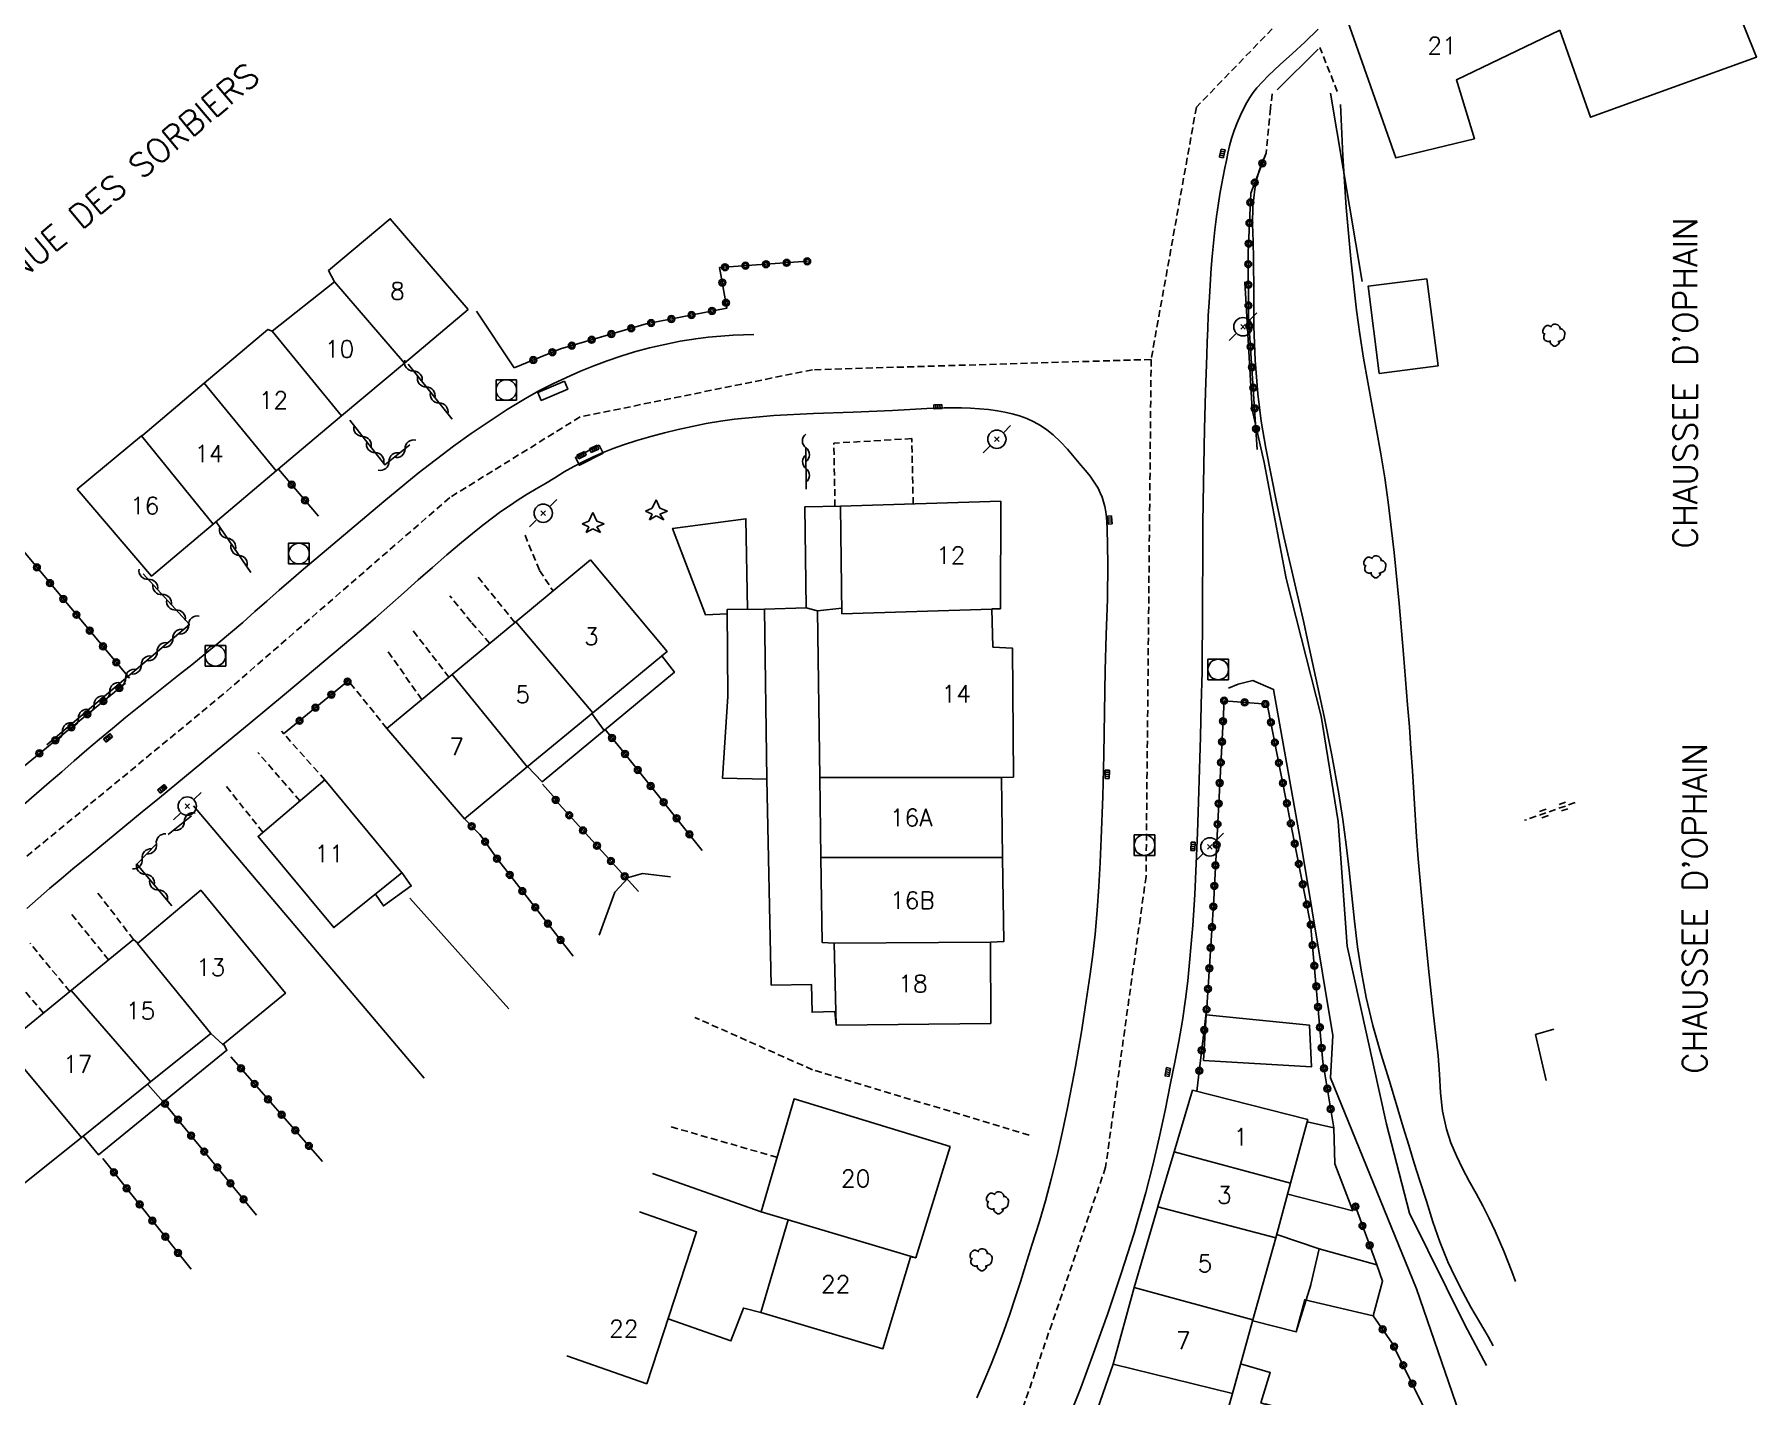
# Model space of a CAD drawing. Header units: millimetres. Extents: x 149000 to 150002, y 151999 to 153000.
# Drawn here: x 149850.9 to 149976.1, y 152191.7 to 152290.7 of the extents above; entities that cross this region are included whole.
import ezdxf
from ezdxf.enums import TextEntityAlignment as Align

# ---------------------------------------------------------------- set-up
doc = ezdxf.new("R2010")
doc.units = ezdxf.units.MM
doc.linetypes.add('DASHED', pattern=[0.75, 0.5, -0.25])
doc.layers.get('0').update_dxf_attribs({"linetype": 'CONTINUOUS'})
for name, color, linetype in [('W0001', 6, 'DASHED'), ('W0008', 7, 'CONTINUOUS'), ('W0014', 7, 'CONTINUOUS'), ('W0017', 7, 'CONTINUOUS'), ('w0101', 7, 'CONTINUOUS'), ('W0104', 1, 'CONTINUOUS'), ('W0112', 1, 'DASHED'), ('W0120', 7, 'CONTINUOUS'), ('W0220', 5, 'DASHED'), ('w0300', 7, 'CONTINUOUS'), ('w0303', 7, 'CONTINUOUS'), ('W0310', 3, 'CONTINUOUS'), ('w0323', 7, 'CONTINUOUS'), ('W0401', 7, 'CONTINUOUS'), ('W0402', 7, 'CONTINUOUS'), ('W0420', 7, 'CONTINUOUS'), ('W0473', 7, 'CONTINUOUS'), ('W0510', 5, 'CONTINUOUS'), ('W0989', 7, 'CONTINUOUS'), ('W0991', 7, 'CONTINUOUS'), ('W1102', 7, 'CONTINUOUS')]:
    doc.layers.add(name, color=color, linetype=linetype)
doc.styles.get("Standard").update_dxf_attribs({"font": 'romans.shx', "width": 0.85})

# ---------------------------------------------------------------- blocks, each defined once
blk = doc.blocks.new('T420')
for p, q in [((0.75, 0.75), (-0.75, 0.75)), ((-0.75, 0.75), (-0.75, -0.75)), ((0.75, 0.75), (0.75, -0.75)), ((0.75, -0.75), (-0.75, -0.75))]:
    blk.add_line(p, q)
blk.add_ellipse((0, 0), major_axis=(-0.53, 0.53), ratio=1, start_param=3.926991, end_param=10.210176)
blk = doc.blocks.new('T401')
for p, q in [((-0.3, 0.3), (0, 0.3)), ((-0.3, -0.25), (-0.3, 0.3)), ((-0.3, 0.15), (0, 0.15)), ((-0.3, 0), (0, 0)), ((0, 0.3), (0, -0.25)), ((-0.3, -0.15), (0, -0.15)), ((-0.3, -0.25), (-0.3, -0.3)), ((-0.3, -0.3), (0, -0.3)), ((0, -0.3), (0, -0.25))]:
    blk.add_line(p, q)
blk = doc.blocks.new('T300')
for p, q in [((-0.8, 0.51), (-0.86, 0.34)), ((-0.86, 0.34), (-0.86, 0.17)), ((-0.86, 0.17), (-0.74, 0.06)), ((-0.69, 0.63), (-0.8, 0.51)), ((-0.8, -0.06), (-0.74, 0.06)), ((-0.74, 0.06), (-0.69, 0.11)), ((-0.57, 0.69), (-0.69, 0.63)), ((-0.46, 0.69), (-0.57, 0.69)), ((-0.29, 0.63), (-0.46, 0.69)), ((-0.29, 0.63), (-0.17, 0.74)), ((-0.23, 0.57), (-0.29, 0.63)), ((-0.17, 0.74), (-0.06, 0.8)), ((-0.06, 0.8), (0.06, 0.8)), ((0.06, 0.8), (0.23, 0.74)), ((0.23, 0.74), (0.34, 0.63)), ((0.34, 0.63), (0.4, 0.51)), ((0.46, 0.46), (0.34, 0.46)), ((0.4, 0.51), (0.4, 0.46)), ((0.57, 0.4), (0.46, 0.46)), ((0.57, 0.4), (0.69, 0.29)), ((0.69, 0.29), (0.74, 0.17)), ((0.74, 0.06), (0.69, -0.17)), ((0.74, 0.17), (0.74, 0.06)), ((-0.8, -0.17), (-0.8, -0.06)), ((-0.8, -0.23), (-0.8, -0.17)), ((-0.74, -0.34), (-0.8, -0.23)), ((-0.69, -0.4), (-0.74, -0.34)), ((-0.51, -0.46), (-0.69, -0.4)), ((-0.4, -0.46), (-0.51, -0.46)), ((-0.4, -0.46), (-0.34, -0.46)), ((-0.34, -0.46), (-0.34, -0.4)), ((-0.34, -0.51), (-0.34, -0.46)), ((-0.29, -0.63), (-0.34, -0.51)), ((-0.17, -0.74), (-0.29, -0.63)), ((-0.06, -0.8), (-0.17, -0.74)), ((0.06, -0.8), (-0.06, -0.8)), ((0.17, -0.74), (0.06, -0.8)), ((0.23, -0.69), (0.17, -0.74)), ((0.29, -0.46), (0.23, -0.46)), ((0.29, -0.63), (0.23, -0.69)), ((0.46, -0.4), (0.29, -0.46)), ((0.34, -0.51), (0.29, -0.63)), ((0.34, -0.51), (0.34, -0.46)), ((0.57, -0.34), (0.46, -0.4)), ((0.63, -0.29), (0.57, -0.34)), ((0.69, -0.17), (0.63, -0.29))]:
    blk.add_line(p, q)
blk = doc.blocks.new('T303')
for p, q in [((-0.77, 0), (-0.28, 0.21)), ((-0.28, -0.21), (-0.77, 0)), ((-0.28, 0.21), (0, 0.83)), ((0, 0.83), (0.28, 0.21)), ((0.28, 0.21), (0.83, 0)), ((0.83, 0), (0.28, -0.21)), ((-0.49, -0.63), (-0.28, -0.21)), ((0, -0.35), (-0.49, -0.63)), ((0.56, -0.63), (0, -0.35)), ((0.28, -0.21), (0.56, -0.63))]:
    blk.add_line(p, q)
blk = doc.blocks.new('T473')
for p, q in [((-0.166667, 0.166667), (0.166667, -0.166667)), ((-0.166667, -0.166667), (0.166667, 0.166667)), ((0.500001, 0.500001), (1.000002, 1.000002)), ((-1.000002, -1.000002), (-0.500001, -0.500001))]:
    blk.add_line(p, q)
blk.add_ellipse((0, 0), major_axis=(0.471405, 0.471405), ratio=1, start_param=5.4977871438, end_param=11.780972451)
blk = doc.blocks.new('t323o')
at = {"color": 0, "linetype": 'Continuous'}
for radius in [0.25, 0.15]:
    blk.add_circle((0, 0), radius, dxfattribs=at)
blk = doc.blocks.new('t310o')
at = {"color": 0, "linetype": 'Continuous'}
for centre, start, end in [((-0.5, 0.38), 216.8699, 323.1304), ((0.5, -0.37), 36.8699, 143.1303)]:
    blk.add_arc(centre, 0.625, start, end, dxfattribs=at)
blk = doc.blocks.new('t220o')
at = {"color": 0, "linetype": 'Continuous'}
for p, q in [((-0.25, 0.25), (0.25, 0.25)), ((-0.25, -0.25), (0.25, -0.25))]:
    blk.add_line(p, q, dxfattribs=at)

msp = doc.modelspace()

# ---------------------------------------------------------------- linework, layer by layer
at = {"layer": 'W0001'}
for points in [[(149940.89, 152291.11), (149935.37, 152285.41), (149932.08, 152267.06)], [(149932.08, 152267.06), (149907.45, 152266.31), (149890.55, 152262.88), (149881.07, 152257.01), (149864.6, 152242.71), (149843.19, 152225.04), (149830.45, 152221.84)], [(149932.08, 152267.06), (149931.71, 152229.46), (149928.77, 152208.31), (149922.3, 152189.47), (149912.15, 152171)]]:
    msp.add_lwpolyline(points, dxfattribs=at)
at = {"layer": 'W0008'}
msp.add_lwpolyline([(149903.18, 152268.87), (149901.68, 152268.83), (149900.78, 152268.76), (149899.87, 152268.68), (149898.97, 152268.57), (149897.84, 152268.38), (149896.72, 152268.16), (149895.61, 152267.9), (149894.51, 152267.61), (149893.51, 152267.3), (149892.52, 152266.97), (149891.55, 152266.6), (149890.58, 152266.21), (149889.56, 152265.76), (149888.56, 152265.28), (149887.56, 152264.77), (149886.59, 152264.23), (149885.24, 152263.42), (149883.93, 152262.56), (149882.63, 152261.67), (149881.36, 152260.75), (149878.79, 152258.78), (149876.28, 152256.73), (149873.8, 152254.65), (149871.33, 152252.56), (149870.43, 152251.8), (149869.54, 152251.04), (149868.66, 152250.27), (149867.78, 152249.49), (149866.9, 152248.72), (149866.02, 152247.94), (149865.13, 152247.18), (149864.24, 152246.42), (149863.28, 152245.64), (149862.32, 152244.86), (149861.36, 152244.09), (149860.39, 152243.32), (149859.42, 152242.55), (149858.46, 152241.79), (149857.5, 152241.01), (149856.54, 152240.23), (149855.61, 152239.45), (149854.69, 152238.66), (149853.77, 152237.87), (149852.86, 152237.07), (149851.94, 152236.28), (149851.02, 152235.49), (149850.1, 152234.7)], dxfattribs=at)
at = {"layer": 'W0014'}
for points in [[(149925.97, 152189.76), (149926.96, 152192.26), (149927.9, 152194.78), (149928.92, 152197.68), (149929.91, 152200.59), (149930.84, 152203.52), (149931.7, 152206.48), (149932.21, 152208.45), (149932.67, 152210.44), (149933.1, 152212.43), (149933.5, 152214.42), (149933.8, 152215.94), (149934.09, 152217.46), (149934.35, 152218.99), (149934.57, 152220.52), (149934.74, 152221.86), (149934.88, 152223.2), (149935, 152224.55), (149935.11, 152225.89), (149935.25, 152228.14), (149935.36, 152230.39), (149935.45, 152232.64), (149935.53, 152234.89), (149935.61, 152237.25), (149935.68, 152239.61), (149935.73, 152241.97), (149935.78, 152244.33), (149935.8, 152245.88), (149935.81, 152247.42), (149935.82, 152248.96), (149935.82, 152250.5), (149935.83, 152252.04), (149935.83, 152253.58), (149935.84, 152255.12), (149935.86, 152256.66), (149935.91, 152259.34), (149935.97, 152262.02), (149936.04, 152264.7), (149936.12, 152267.38), (149936.16, 152268.34), (149936.2, 152269.29), (149936.24, 152270.25), (149936.29, 152271.21), (149936.34, 152272.04), (149936.39, 152272.88), (149936.44, 152273.71), (149936.51, 152274.55), (149936.61, 152275.52), (149936.71, 152276.5), (149936.83, 152277.47), (149936.97, 152278.44), (149937.07, 152279.09), (149937.19, 152279.73), (149937.32, 152280.36), (149937.45, 152281), (149937.55, 152281.54), (149937.65, 152282.07), (149937.77, 152282.6), (149937.92, 152283.13), (149938.11, 152283.71), (149938.33, 152284.28), (149938.57, 152284.84), (149938.84, 152285.39), (149939.04, 152285.76), (149939.27, 152286.12), (149939.51, 152286.47), (149939.77, 152286.81), (149940.59, 152287.7), (149941.47, 152288.52), (149942.37, 152289.32), (149943.25, 152290.13), (149944.23, 152291.08)], [(149850.31, 152227.13), (149851.14, 152227.85), (149851.98, 152228.57), (149852.81, 152229.29), (149853.66, 152230), (149854.92, 152231.04), (149856.18, 152232.08), (149857.44, 152233.12), (149858.7, 152234.15), (149859.97, 152235.18), (149861.23, 152236.22), (149862.49, 152237.26), (149863.75, 152238.3), (149866.48, 152240.55), (149869.21, 152242.81), (149871.93, 152245.08), (149874.64, 152247.36), (149875.68, 152248.27), (149876.72, 152249.18), (149877.76, 152250.1), (149878.79, 152251.02), (149879.83, 152251.94), (149880.87, 152252.85), (149881.93, 152253.74), (149883, 152254.62), (149883.59, 152255.09), (149884.19, 152255.54), (149884.8, 152255.99), (149885.42, 152256.42), (149886.06, 152256.85), (149886.71, 152257.26), (149887.37, 152257.66), (149888.03, 152258.05), (149888.71, 152258.46), (149889.4, 152258.88), (149890.09, 152259.27), (149890.79, 152259.64), (149891.51, 152259.98), (149892.23, 152260.29), (149892.97, 152260.58), (149893.71, 152260.85), (149894.69, 152261.17), (149895.69, 152261.46), (149896.69, 152261.72), (149897.69, 152261.96), (149898.71, 152262.19), (149899.73, 152262.4), (149900.76, 152262.57), (149901.79, 152262.72), (149904.65, 152262.98), (149907.53, 152263.14), (149910.41, 152263.23), (149913.28, 152263.35), (149914.53, 152263.42), (149915.78, 152263.49), (149917.04, 152263.54), (149918.29, 152263.54), (149918.95, 152263.52), (149919.6, 152263.48), (149920.25, 152263.41), (149920.9, 152263.32), (149921.44, 152263.22), (149921.98, 152263.11), (149922.51, 152262.96), (149923.03, 152262.77), (149923.54, 152262.53), (149924.03, 152262.25), (149924.5, 152261.93), (149924.95, 152261.59), (149925.5, 152261.08), (149926.01, 152260.53), (149926.49, 152259.96), (149926.96, 152259.38), (149927.3, 152258.98), (149927.64, 152258.57), (149927.95, 152258.14), (149928.23, 152257.69), (149928.38, 152257.37), (149928.51, 152257.04), (149928.62, 152256.7), (149928.71, 152256.36), (149928.79, 152255.97), (149928.83, 152255.58), (149928.86, 152255.19), (149928.89, 152254.8), (149928.94, 152252.21), (149928.9, 152249.62), (149928.81, 152247.03), (149928.73, 152244.45), (149928.68, 152241.39), (149928.63, 152238.33), (149928.56, 152235.27), (149928.45, 152232.21), (149928.37, 152230.47), (149928.27, 152228.73), (149928.15, 152226.99), (149928, 152225.25), (149927.84, 152223.79), (149927.65, 152222.34), (149927.44, 152220.89), (149927.22, 152219.43), (149927.02, 152218.16), (149926.81, 152216.9), (149926.59, 152215.63), (149926.35, 152214.37), (149926, 152212.63), (149925.64, 152210.9), (149925.25, 152209.17), (149924.82, 152207.45), (149924.39, 152205.87), (149923.93, 152204.29), (149923.44, 152202.72), (149922.95, 152201.15), (149922.58, 152199.97), (149922.2, 152198.8), (149921.81, 152197.62), (149921.4, 152196.46), (149920.93, 152195.22), (149920.44, 152193.98), (149919.94, 152192.76), (149919.41, 152191.54)]]:
    msp.add_lwpolyline(points, dxfattribs=at)
at = {"layer": 'W0017'}
for points in [[(149956.46, 152193.89), (149954.89, 152196.84), (149950.86, 152204.97), (149949.19, 152211.43), (149946.33, 152224.39), (149945.68, 152233.46), (149944.45, 152241.11), (149941.89, 152251.13), (149940.31, 152259.57), (149939.44, 152263.41), (149938.9, 152272.7)], [(149954.9, 152189.37), (149954.51, 152190.36), (149951.39, 152199.47), (149945.13, 152214.82), (149945.3, 152217.89), (149943.03, 152231.49), (149940.98, 152243.06), (149939.48, 152243.7), (149938.41, 152243.44), (149937.7, 152243.15)]]:
    msp.add_lwpolyline(points, dxfattribs=at)
at = {"layer": 'w0101'}
for points in [[(149973.5, 152295.51), (149976.11, 152289.05), (149964.03, 152284.68), (149961.8, 152291.01)], [(149961.8, 152291.01), (149954.28, 152287.39), (149955.59, 152283.11), (149949.87, 152281.73), (149946.22, 152292.13)], [(149872.7, 152272.7), (149872.25, 152273.52), (149876.75, 152277.29), (149882.42, 152270.7)], [(149868.17, 152269.11), (149872.7, 152272.7)], [(149882.42, 152270.7), (149877.78, 152266.79)], [(149863.21, 152265.33), (149867.84, 152269.25), (149868.17, 152269.11)], [(149877.78, 152266.79), (149873.21, 152262.95)], [(149858.75, 152261.55), (149863.21, 152265.33)], [(149873.21, 152262.95), (149868.46, 152258.95)], [(149863.87, 152255.09), (149859.38, 152251.3), (149853.99, 152257.62), (149858.67, 152261.5)], [(149858.67, 152261.5), (149858.75, 152261.55)], [(149868.46, 152258.95), (149863.87, 152255.09)], [(149921.16, 152256.75), (149909.5, 152256.39), (149909.59, 152248.56)], [(149920.5, 152248.93), (149920.53, 152248.93), (149921.12, 152248.93), (149921.16, 152256.75)], [(149891.32, 152252.48), (149885.88, 152247.98)], [(149891.48, 152241.36), (149896.89, 152245.83), (149891.32, 152252.48)], [(149907.98, 152236.65), (149907.81, 152248.77), (149909.58, 152248.97)], [(149921.2, 152236.65), (149922.07, 152236.69), (149921.99, 152246.07), (149920.58, 152246.14), (149920.5, 152248.93)], [(149885.88, 152247.98), (149881.26, 152244.15)], [(149881.26, 152244.15), (149876.51, 152240.22), (149882.14, 152233.66), (149886.71, 152237.43)], [(149886.71, 152237.43), (149891.48, 152241.36)], [(149908.07, 152230.84), (149907.98, 152236.65)], [(149921.28, 152230.84), (149921.2, 152236.65)], [(149909.03, 152224.61), (149908.16, 152224.65), (149908.07, 152230.84)], [(149920.41, 152224.68), (149921.36, 152224.72), (149921.28, 152230.84)], [(149862.98, 152228.46), (149858.38, 152224.59)], [(149863.71, 152218.03), (149864.57, 152217.23), (149869.13, 152220.96), (149862.98, 152228.46)], [(149858.38, 152224.59), (149858.38, 152224.62), (149858.08, 152224.87), (149853.44, 152221.08)], [(149909.18, 152218.63), (149909.03, 152224.61)], [(149920.43, 152218.76), (149920.41, 152224.68)], [(149853.44, 152221.08), (149848.77, 152217.25)], [(149909.08, 152219.61), (149909.18, 152218.63)], [(149909.18, 152218.63), (149920.43, 152218.76)], [(149859.32, 152214.51), (149863.71, 152218.03)], [(149848.77, 152217.25), (149843.52, 152212.98), (149849.18, 152206.37), (149854.29, 152210.47)], [(149854.29, 152210.47), (149859.32, 152214.51)], [(149935.08, 152213.91), (149933.75, 152209.42)], [(149942.22, 152207.14), (149943.47, 152211.77), (149935.08, 152213.91)], [(149903.71, 152205.07), (149906.12, 152213.28), (149917.46, 152209.82)], [(149917.46, 152209.82), (149914.98, 152201.71)], [(149933.75, 152209.42), (149932.57, 152205.45), (149932.57, 152205.42)], [(149941.14, 152203.16), (149942.22, 152207.14)], [(149894.87, 152205.06), (149899.02, 152203.6), (149895.4, 152192.56)], [(149905.69, 152204.48), (149903.71, 152205.07)], [(149932.57, 152205.42), (149930.85, 152199.57)], [(149903.7, 152197.74), (149905.69, 152204.48)], [(149939.48, 152197.2), (149941.14, 152203.16)], [(149914.58, 152201.8), (149914.58, 152201.77), (149912.58, 152195.11), (149903.7, 152197.74)], [(149914.98, 152201.71), (149914.58, 152201.8)], [(149930.85, 152199.57), (149929.31, 152193.99)], [(149937.99, 152191.84), (149939.48, 152197.2)], [(149895.4, 152192.56), (149889.59, 152194.59)], [(149929.31, 152193.99), (149927.82, 152189.67)], [(149936.66, 152187.17), (149937.99, 152191.84)]]:
    msp.add_lwpolyline(points, dxfattribs=at)
msp.add_lwpolyline([(149872, 152236.48), (149867.14, 152232.37), (149872.64, 152225.74), (149877.58, 152229.73)], close=True, dxfattribs=at)
at = {"layer": 'W0104'}
msp.add_lwpolyline([(149952.14, 152272.93), (149952.95, 152266.59), (149948.67, 152266.04), (149947.86, 152272.38)], close=True, dxfattribs=at)
for points in [[(149909.5, 152256.39), (149906.89, 152256.34), (149907, 152249.03), (149907, 152249), (149903.96, 152248.89), (149901.24, 152248.87), (149901.29, 152242.54), (149900.92, 152236.6), (149904.13, 152236.53), (149904.46, 152221.56), (149907.39, 152221.59), (149907.42, 152219.58), (149909.08, 152219.64), (149909.08, 152219.61)], [(149902.72, 152248.88), (149902.61, 152255.48), (149897.28, 152254.77), (149899.68, 152248.48), (149901.24, 152248.55)], [(149904.13, 152236.53), (149903.96, 152248.89)], [(149907, 152249), (149907.81, 152248.77)], [(149920.5, 152248.91), (149921.12, 152248.93)], [(149886.74, 152237.45), (149887.79, 152236.35), (149897.41, 152244.31), (149896.49, 152245.5)], [(149892.3, 152240.08), (149891.41, 152241.3)], [(149877.58, 152229.75), (149878.27, 152228.77), (149876.25, 152227.32), (149875.67, 152228.18)], [(149935.9, 152216.07), (149943.75, 152215.61), (149943.59, 152218.65), (149936.08, 152219.38)], [(149936.08, 152219.38), (149935.9, 152216.07)], [(149960.82, 152214.61), (149960.04, 152217.95), (149961.36, 152218.35)], [(149854.42, 152210.57), (149855.54, 152209.2), (149864.87, 152216.82), (149864.63, 152217.28)], [(149859.11, 152214.33), (149860.25, 152213.05)], [(149942.01, 152206.35), (149946.74, 152205.14), (149945.44, 152208.55), (149945.44, 152208.58), (149945.36, 152211.18), (149943.43, 152211.6)], [(149903.71, 152205.07), (149895.83, 152207.85)], [(149905.69, 152204.48), (149903.71, 152205.07)], [(149939.47, 152197.14), (149942.63, 152196.34), (149943.25, 152198.67), (149948.23, 152197.5), (149948.91, 152200.02), (149948.49, 152201.22), (149944.3, 152202.38), (149941.21, 152203.42)], [(149944.3, 152202.38), (149943.7, 152199.78), (149943.7, 152199.75), (149942.63, 152196.34)], [(149896.95, 152197.29), (149901.52, 152195.68), (149902.43, 152198.06), (149902.45, 152198.06), (149903.7, 152197.74)], [(149940.02, 152186.27), (149940.99, 152189.14), (149943.1, 152188.63), (149943.5, 152190.09), (149940.06, 152191.18), (149940.06, 152191.16), (149940.74, 152193.38), (149938.59, 152194)]]:
    msp.add_lwpolyline(points, dxfattribs=at)
at = {"layer": 'W0112'}
for points in [[(149945.62, 152286.54), (149944.35, 152289.76)], [(149940.88, 152286.38), (149940.76, 152285.33), (149940.45, 152282.07)], [(149914.67, 152261.3), (149909.01, 152260.97)], [(149914.78, 152256.55), (149914.67, 152261.3)], [(149909.09, 152256.38), (149909.01, 152260.97)], [(149886.55, 152254.28), (149887.61, 152251.71), (149888.59, 152250.23)], [(149885.82, 152247.93), (149882.97, 152251.42)], [(149883.99, 152246.41), (149882.64, 152247.95), (149881.07, 152249.87)], [(149881.02, 152243.95), (149878.27, 152247.52)], [(149879.04, 152242.32), (149876.5, 152245.95)], [(149876.51, 152240.22), (149873.7, 152243.7)], [(149872, 152236.48), (149868.83, 152240.03)], [(149870.18, 152234.95), (149867.12, 152238.48)], [(149867.49, 152232.67), (149864.77, 152236.08)], [(149858.08, 152224.87), (149855.39, 152228.37)], [(149856.27, 152223.39), (149853.5, 152226.79)], [(149853.44, 152221.08), (149850.56, 152224.6)], [(149851.53, 152219.51), (149848.6, 152222.99)], [(149923.2, 152210.64), (149907.45, 152215.4), (149898.91, 152219.2)], [(149904.87, 152209.03), (149897.01, 152211.29)]]:
    msp.add_lwpolyline(points, dxfattribs=at)
at = {"layer": 'W0120'}
msp.add_lwpolyline([(149944.22, 152289.62), (149941.25, 152286.68)], dxfattribs=at)
at = {"layer": 'W0220'}
msp.add_lwpolyline([(149962.91, 152234.83), (149959.24, 152233.54)], dxfattribs=at)
at = {"layer": 'w0300'}
for points in [[(149947.43, 152272.73), (149945.13, 152286.44)], [(149885.76, 152266.44), (149883.02, 152270.58)], [(149862.45, 152234.6), (149879.22, 152214.79)], [(149897.12, 152229.44), (149895.09, 152229.68), (149894.08, 152229.39), (149893.07, 152228.31), (149891.93, 152225.19)], [(149885.37, 152219.83), (149878.17, 152227.88)]]:
    msp.add_lwpolyline(points, dxfattribs=at)
at = {"layer": 'W0310'}
for points in [[(149881.24, 152262.72), (149878.05, 152266.71)], [(149878.18, 152260.85), (149876.35, 152259.4), (149873.82, 152262.64)], [(149906.96, 152260.67), (149906.99, 152257.63)], [(149864.1, 152255.24), (149866.6, 152251.57)], [(149851.78, 152239.03), (149862.14, 152247.78), (149858.79, 152251.47)], [(149862.3, 152233.87), (149860.6, 152232.51)], [(149859.76, 152231.84), (149858.33, 152230.35), (149860.86, 152227.31)]]:
    msp.add_lwpolyline(points, dxfattribs=at)
at = {"layer": 'w0323'}
for points in [[(149940.45, 152282.07), (149939.32, 152279.15), (149939.14, 152274.83), (149939.17, 152270.1), (149939.8, 152260.51)], [(149907.08, 152274.2), (149900.7, 152273.74), (149901.23, 152270.8), (149895.36, 152269.64), (149889.14, 152267.84), (149885.76, 152266.44)], [(149845.09, 152259.07), (149857.78, 152243.88)], [(149871.52, 152255.66), (149868.63, 152259.07)], [(149831, 152228.87), (149833.38, 152227.88), (149836.17, 152227.82), (149838.41, 152228.39), (149841.38, 152230.12), (149845.97, 152234.12), (149857.49, 152243.52)], [(149873.7, 152243.68), (149868.99, 152239.83)], [(149935.41, 152213.83), (149936.13, 152219.93), (149936.63, 152227.77), (149937.38, 152242.24), (149940.53, 152241.99), (149943.68, 152226.01), (149944.57, 152215.98), (149945.36, 152211.18)], [(149892.37, 152240.14), (149893.42, 152238.86), (149893.45, 152238.83), (149899.44, 152231.35)], [(149887.82, 152236.16), (149888.78, 152235.07), (149888.78, 152234.98), (149894.81, 152228.36)], [(149882.14, 152233.66), (149883.27, 152232.5), (149883.35, 152232.39), (149884.47, 152230.81), (149890.06, 152223.66)], [(149871.82, 152208.73), (149865.15, 152216.34)], [(149860.26, 152213.05), (149867.03, 152204.81)], [(149862.26, 152200.9), (149855.85, 152208.94)], [(149948.49, 152201.22), (149946.91, 152205.53)], [(149948.23, 152197.5), (149949.62, 152195.51), (149953.61, 152187.4), (149940.37, 152191.11)]]:
    msp.add_lwpolyline(points, dxfattribs=at)
at = {"layer": 'W0402'}
for points in [[(149889.41, 152265.48), (149887.49, 152264.66), (149887.73, 152264.08), (149889.66, 152264.89)], [(149891.94, 152260.82), (149890.21, 152259.94), (149890.51, 152259.36), (149892.23, 152260.24)]]:
    msp.add_lwpolyline(points, close=True, dxfattribs=at)
at = {"layer": 'W0510'}
for points in [[(149958.59, 152200), (149958.31, 152200.72), (149957.73, 152202.2), (149957.11, 152203.66), (149956.67, 152204.59), (149956.2, 152205.5), (149955.71, 152206.4), (149955.21, 152207.3), (149954.73, 152208.21), (149954.28, 152209.13), (149953.88, 152210.09), (149953.55, 152211.07), (149953.27, 152212.39), (149953.13, 152213.73), (149953.06, 152215.07), (149952.95, 152216.4), (149952.6, 152219.59), (149952.26, 152222.77), (149951.93, 152225.96), (149951.64, 152229.15), (149951.5, 152230.75), (149951.39, 152232.35), (149951.28, 152233.94), (149951.18, 152235.54), (149951.08, 152237.14), (149950.97, 152238.74), (149950.86, 152240.33), (149950.73, 152241.93), (149950.43, 152245.62), (149950.12, 152249.32), (149949.76, 152253.01), (149949.33, 152256.69), (149949.08, 152258.44), (149948.79, 152260.19), (149948.48, 152261.93), (149948.16, 152263.67), (149947.83, 152265.41), (149947.53, 152267.15), (149947.25, 152268.9), (149947.01, 152270.65), (149946.6, 152274.38), (149946.26, 152278.11), (149946.01, 152281.86), (149945.84, 152285.6)], [(149940.45, 152282.07), (149940.17, 152281.44), (149939.93, 152280.79), (149939.75, 152280.12), (149939.61, 152279.44), (149939.47, 152278.18), (149939.46, 152276.9), (149939.5, 152275.63), (149939.52, 152274.37), (149939.54, 152271.91), (149939.56, 152269.46), (149939.64, 152267.01), (149939.83, 152264.56), (149940.09, 152262.58), (149940.43, 152260.61), (149940.81, 152258.65), (149941.2, 152256.69), (149941.46, 152255.44), (149941.74, 152254.18), (149942.02, 152252.93), (149942.31, 152251.68), (149942.6, 152250.43), (149942.89, 152249.18), (149943.18, 152247.93), (149943.45, 152246.67), (149944.06, 152243.88), (149944.66, 152241.08), (149945.23, 152238.27), (149945.74, 152235.46), (149946.03, 152233.61), (149946.26, 152231.76), (149946.47, 152229.91), (149946.67, 152228.05), (149946.87, 152226.2), (149947.1, 152224.35), (149947.38, 152222.5), (149947.73, 152220.66), (149948.21, 152218.61), (149948.79, 152216.58), (149949.41, 152214.56), (149950.02, 152212.54), (149950.41, 152211.23), (149950.81, 152209.92), (149951.21, 152208.61), (149951.63, 152207.31), (149952.1, 152205.83), (149952.57, 152204.34), (149953.08, 152202.87), (149953.66, 152201.42), (149954.18, 152200.3), (149954.74, 152199.21), (149955.34, 152198.13), (149955.96, 152197.06), (149956.58, 152196), (149956.96, 152195.32)]]:
    msp.add_lwpolyline(points, dxfattribs=at)
at = {"layer": 'W1102'}
for points in [[(149872.7, 152272.7), (149877.78, 152266.79)], [(149868.17, 152269.11), (149873.21, 152262.95)], [(149863.21, 152265.33), (149868.46, 152258.95)], [(149863.87, 152255.09), (149858.67, 152261.5)], [(149909.59, 152248.56), (149920.5, 152248.91)], [(149885.88, 152247.98), (149891.48, 152241.36)], [(149881.26, 152244.15), (149886.71, 152237.43)], [(149921.2, 152236.65), (149907.98, 152236.65)], [(149921.28, 152230.84), (149908.07, 152230.84)], [(149863.71, 152218.03), (149858.38, 152224.59)], [(149909.03, 152224.61), (149920.41, 152224.68)], [(149853.55, 152221.16), (149859.32, 152214.51)], [(149854.29, 152210.47), (149848.7, 152217.19)], [(149933.75, 152209.42), (149942.22, 152207.14)], [(149932.57, 152205.42), (149941.14, 152203.16)], [(149914.98, 152201.71), (149905.69, 152204.48)], [(149930.85, 152199.57), (149939.48, 152197.2)], [(149937.99, 152191.84), (149929.31, 152193.99)]]:
    msp.add_lwpolyline(points, dxfattribs=at)

# ---------------------------------------------------------------- block references
at = {"layer": 'W0220', "rotation": 199.3420925249906}
for p in [(149960.65, 152234.04), (149962.07, 152234.54)]:
    msp.add_blockref('t220o', p, dxfattribs=at)
at = {"layer": 'w0300'}
for p in [(149961.43, 152268.83), (149948.41, 152251.98), (149920.97, 152205.72), (149919.78, 152201.58)]:
    msp.add_blockref('T300', p, dxfattribs=at)
at = {"layer": 'w0303'}
for p in [(149896.08, 152256.03), (149891.48, 152255.1)]:
    msp.add_blockref('T303', p, dxfattribs=at)
at = {"layer": 'W0310'}
for p, rotation in [((149878.43, 152266.23), 128.7333384102615), ((149879.37, 152265.06), 128.7333384102615), ((149880.31, 152263.89), 128.7333384102615), ((149874.74, 152261.46), 127.8847644259306), ((149877.82, 152260.57), 218.453144792872), ((149906.97, 152260.63), 270.4143606751123), ((149875.66, 152260.28), 127.8847644259306), ((149876.65, 152259.64), 218.453144792872), ((149906.98, 152259.13), 270.4143606751123), ((149864.91, 152254.05), 304.2524400494405), ((149865.75, 152252.81), 304.2524400494405), ((149859.16, 152251.07), 132.2310956791943), ((149860.17, 152249.96), 132.2310956791943), ((149861.17, 152248.84), 132.2310956791943), ((149860.94, 152246.77), 40.20361730047617), ((149862.09, 152247.74), 40.20361730047617), ((149859.8, 152245.8), 40.20361730047617), ((149858.65, 152244.84), 40.20361730047617), ((149856.36, 152242.9), 40.20361730047617), ((149857.51, 152243.87), 40.20361730047617), ((149855.22, 152241.93), 40.20361730047617), ((149854.07, 152240.96), 40.20361730047617), ((149852.92, 152239.99), 40.20361730047617), ((149861.77, 152233.45), 218.6762548359086), ((149859.74, 152231.83), 226.235561300666), ((149858.7, 152230.74), 226.235561300666), ((149858.94, 152229.61), 309.7406897855595), ((149859.9, 152228.46), 309.7406897855595)]:
    msp.add_blockref('t310o', p, dxfattribs=dict(at, rotation=rotation))
at = {"layer": 'w0323'}
for p, rotation in [((149940.17, 152281.33), 248.7892477283926), ((149939.62, 152279.93), 248.7892477283926), ((149939.29, 152278.48), 267.5859021540185), ((149939.23, 152276.99), 267.5859021540185), ((149939.17, 152275.49), 267.5859021540185), ((149901.09, 152273.77), 184.1276836903709), ((149902.58, 152273.88), 184.1276836903709), ((149904.08, 152273.99), 184.1276836903709), ((149905.57, 152274.09), 184.1276836903709), ((149907.07, 152274.2), 184.1276836903709), ((149939.14, 152273.99), 270.3637008671907), ((149900.9, 152272.65), 280.3923156363211), ((149939.15, 152272.49), 270.3637008671907), ((149901.17, 152271.18), 280.3923156363211), ((149897.19, 152270), 191.1974556271433), ((149898.66, 152270.29), 191.1974556271433), ((149900.14, 152270.59), 191.1974556271433), ((149939.16, 152270.99), 270.3637008671907), ((149891.39, 152268.49), 196.1595665368735), ((149892.83, 152268.91), 196.1595665368735), ((149894.27, 152269.33), 196.1595665368735), ((149895.72, 152269.71), 191.1974556271433), ((149939.21, 152269.49), 273.7803851942112), ((149888.53, 152267.59), 202.4090912377476), ((149889.95, 152268.07), 196.1595665368735), ((149939.31, 152267.99), 273.7803851942112), ((149887.15, 152267.02), 202.4090912377476), ((149939.41, 152266.5), 273.7803851942112), ((149939.51, 152265), 273.7803851942112), ((149939.61, 152263.5), 273.7803851942112), ((149939.7, 152262.01), 273.7803851942112), ((149869.58, 152257.95), 130.2273265811376), ((149870.55, 152256.81), 130.2273265811376), ((149851.05, 152251.94), 309.8849070244394), ((149852.01, 152250.79), 309.8849070244394), ((149852.97, 152249.64), 309.8849070244394), ((149853.93, 152248.49), 309.8849070244394), ((149854.9, 152247.34), 309.8849070244394), ((149855.86, 152246.19), 309.8849070244394), ((149856.82, 152245.03), 309.8849070244394), ((149873.64, 152243.63), 219.2158462713572), ((149855.88, 152242.21), 39.21482739057736), ((149857.04, 152243.16), 39.21482739057736), ((149872.47, 152242.68), 219.2158462713572), ((149937.39, 152242.24), 355.4231851598876), ((149854.72, 152241.26), 39.21482739057736), ((149871.31, 152241.73), 219.2158462713572), ((149938.88, 152242.12), 355.4231851598876), ((149940.38, 152242), 355.4231851598876), ((149853.56, 152240.31), 39.21482739057736), ((149870.15, 152240.78), 219.2158462713572), ((149937.3, 152240.75), 87.02878207705852), ((149940.79, 152240.67), 281.1671055878915), ((149851.23, 152238.41), 39.21482739057736), ((149852.39, 152239.36), 39.21482739057736), ((149892.87, 152239.53), 309.3645377007145), ((149937.23, 152239.25), 87.02878207705852), ((149941.08, 152239.2), 281.1671055878915), ((149893.82, 152238.37), 308.7044217160561), ((149894.75, 152237.2), 308.7044217160561), ((149937.15, 152237.75), 87.02878207705852), ((149941.37, 152237.72), 281.1671055878915), ((149895.69, 152236.03), 308.7044217160561), ((149937.07, 152236.26), 87.02878207705852), ((149941.66, 152236.25), 281.1671055878915), ((149888.78, 152235.03), 269.3013056043706), ((149896.63, 152234.86), 308.7044217160561), ((149936.99, 152234.76), 87.02878207705852), ((149941.95, 152234.78), 281.1671055878915), ((149889.76, 152233.91), 312.2982196237002), ((149897.57, 152233.69), 308.7044217160561), ((149882.67, 152233.11), 314.4227952917181), ((149890.77, 152232.8), 312.2982196237002), ((149898.51, 152232.52), 308.7044217160561), ((149936.91, 152233.26), 87.02878207705852), ((149942.24, 152233.31), 281.1671055878915), ((149883.65, 152231.98), 305.2671420839169), ((149891.78, 152231.69), 312.2982196237002), ((149936.84, 152231.76), 87.02878207705852), ((149942.53, 152231.84), 281.1671055878915), ((149884.51, 152230.75), 308.0229996614389), ((149892.79, 152230.58), 312.2982196237002), ((149936.76, 152230.26), 87.02878207705852), ((149942.82, 152230.37), 281.1671055878915), ((149885.44, 152229.57), 308.0229996614389), ((149886.36, 152228.39), 308.0229996614389), ((149893.8, 152229.47), 312.2982196237002), ((149936.68, 152228.77), 87.02878207705852), ((149943.11, 152228.89), 281.1671055878915), ((149887.29, 152227.21), 308.0229996614389), ((149936.6, 152227.27), 86.36728021556458), ((149943.4, 152227.42), 281.1671055878915), ((149888.21, 152226.03), 308.0229996614389), ((149943.69, 152225.95), 275.0754523784942), ((149889.13, 152224.84), 308.0229996614389), ((149936.5, 152225.77), 86.36728021556458), ((149936.41, 152224.27), 86.36728021556458), ((149943.82, 152224.46), 275.0754523784942), ((149936.31, 152222.78), 86.36728021556458), ((149943.95, 152222.96), 275.0754523784942), ((149936.22, 152221.28), 86.36728021556458), ((149944.09, 152221.47), 275.0754523784942), ((149936.11, 152219.78), 83.23460973931356), ((149944.22, 152219.97), 275.0754523784942), ((149944.35, 152218.48), 275.0754523784942), ((149935.94, 152218.29), 83.23460973931356), ((149935.76, 152216.81), 83.23460973931356), ((149944.48, 152216.99), 275.0754523784942), ((149865.89, 152215.5), 131.2530336156559), ((149935.58, 152215.32), 83.23460973931356), ((149944.65, 152215.5), 279.3169952019099), ((149866.88, 152214.37), 131.2530336156559), ((149944.9, 152214.02), 279.3169952019099), ((149860.37, 152212.92), 309.3908463360229), ((149867.86, 152213.24), 131.2530336156559), ((149868.85, 152212.12), 131.2530336156559), ((149945.14, 152212.54), 279.3169952019099), ((149861.32, 152211.77), 309.3908463360229), ((149869.84, 152210.99), 131.2530336156559), ((149862.27, 152210.61), 309.3908463360229), ((149870.83, 152209.86), 131.2530336156559), ((149863.22, 152209.45), 309.3908463360229), ((149856.65, 152207.94), 128.5726571496175), ((149864.17, 152208.29), 309.3908463360229), ((149865.13, 152207.13), 309.3908463360229), ((149857.58, 152206.77), 128.5726571496175), ((149866.08, 152205.97), 309.3908463360229), ((149858.52, 152205.6), 128.5726571496175), ((149946.94, 152205.45), 110.1773540847733), ((149859.45, 152204.42), 128.5726571496175), ((149947.45, 152204.04), 110.1773540847733), ((149860.39, 152203.25), 128.5726571496175), ((149861.32, 152202.08), 128.5726571496175), ((149947.97, 152202.63), 110.1773540847733), ((149948.92, 152196.51), 304.8899402908779), ((149949.75, 152195.26), 296.1876439924468), ((149950.41, 152193.91), 296.1876439924468), ((149951.07, 152192.57), 296.1876439924468)]:
    msp.add_blockref('t323o', p, dxfattribs=dict(at, rotation=rotation))
at = {"layer": 'W0401'}
for p, rotation in [((149937.4, 152282.01), 349.0852689138604), ((149916.58, 152263.47), 272.2027539934185), ((149890.73, 152259.96), 296.0462818575835), ((149891.64, 152260.42), 293.5698396796445), ((149928.93, 152255.37), 184.2889712992182), ((149856.13, 152239.65), 130.0001279267206), ((149928.74, 152236.89), 178.7267521071049), ((149860.25, 152235.7), 309.3239442078457), ((149860.27, 152235.72), 309.3239442078457), ((149935.28, 152231.64), 357.8055144343015), ((149933.44, 152215.2), 348.8603251712825)]:
    msp.add_blockref('T401', p, dxfattribs=dict(at, rotation=rotation))
at = {"layer": 'W0420'}
for p in [(149885.19, 152264.84), (149870.11, 152252.94), (149864.03, 152245.51), (149936.96, 152244.51), (149931.6, 152231.74)]:
    msp.add_blockref('T420', p, dxfattribs=at)
at = {"layer": 'W0473'}
for p in [(149938.76, 152269.44), (149920.86, 152261.26), (149887.87, 152255.88), (149861.99, 152234.57), (149936.35, 152231.61)]:
    msp.add_blockref('T473', p, dxfattribs=at)

# ---------------------------------------------------------------- texts
at = {"layer": 'W0989'}
for s, rotation, p in [('AVENUE DES SORBIERS', 39.9654, (149846.59, 152269.99)), ("CHAUSSEE D'OPHAIN", 90, (149971.79, 152253.31)), ("CHAUSSEE D'OPHAIN", 90, (149972.48, 152215.09))]:
    msp.add_text(s, height=1.75, rotation=rotation, dxfattribs=at).set_placement(p)
at = {"layer": 'W0991'}
for s, p in [('21', (149953.24, 152289.88)), ('8', (149877.27, 152272.04)), ('10', (149873.06, 152267.82)), ('12', (149868.25, 152264.1)), ('14', (149863.57, 152260.21)), ('16', (149858.89, 152256.43)), ('3', (149891.38, 152246.92)), ('5', (149886.39, 152242.7)), ('7', (149881.58, 152238.9)), ('16A', (149914.63, 152233.74)), ('11', (149872.31, 152231.11)), ('16B', (149914.72, 152227.72)), ('13', (149863.69, 152222.85)), ('18', (149914.76, 152221.66)), ('15', (149858.59, 152219.69)), ('17', (149854.02, 152215.81)), ('1', (149938.61, 152210.52)), ('20', (149910.59, 152207.49)), ('3', (149937.41, 152206.29)), ('5', (149936, 152201.31)), ('22', (149909.14, 152199.8)), ('22', (149893.73, 152196.56)), ('7', (149934.43, 152195.71))]:
    msp.add_text(s, height=1.25, dxfattribs=at).set_placement(p, align=Align.MIDDLE_CENTER)
for s, p in [('12', (149916.43, 152252.19)), ('14', (149916.84, 152242.12))]:
    msp.add_text(s, height=1.25, dxfattribs=at).set_placement(p)

doc.saveas('drawing.dxf')
